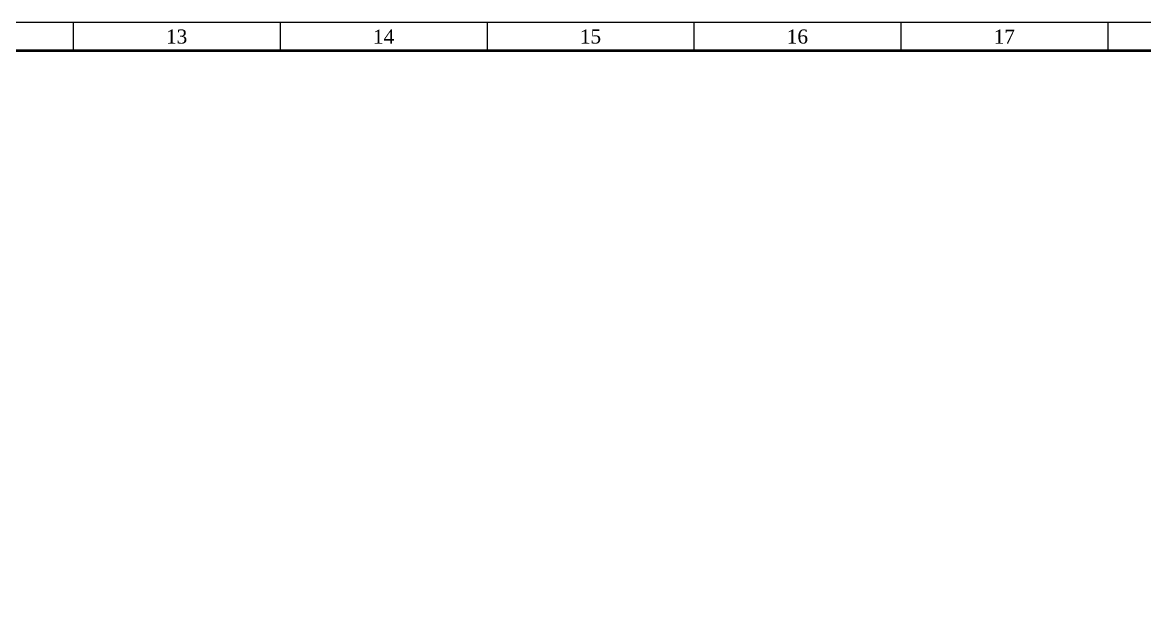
# Model space of a CAD drawing. Header units: metres. Extents: x 1218 to 2690, y 1163 to 1758.
# Drawn here: x 2083 to 2481.9, y 1553.9 to 1757.8 of the extents above; entities that cross this region are included whole.
import ezdxf
from ezdxf.enums import TextEntityAlignment as Align

# ---------------------------------------------------------------- set-up
doc = ezdxf.new("R2010")
doc.units = ezdxf.units.M
doc.styles.add('Times', font='times.ttf')

# ---------------------------------------------------------------- blocks, each defined once
blk = doc.blocks.new('*U717')
at = {"color": 5}
blk.add_lwpolyline([(0, 0), (1471, 0), (1471, 594), (0, 594)], close=True, dxfattribs=at)

msp = doc.modelspace()

# ---------------------------------------------------------------- linework, layer by layer
at = {"color": 5}
for p, q in [((2101.07, 1757.77), (2101.07, 1747.77)), ((2174.62, 1757.77), (2174.62, 1747.77)), ((2248.17, 1757.77), (2248.17, 1747.77)), ((2321.72, 1757.77), (2321.72, 1747.77)), ((2395.27, 1757.77), (2395.27, 1747.77)), ((2468.82, 1757.77), (2468.82, 1747.77))]:
    msp.add_line(p, q, dxfattribs=at)
at = {"color": 5, "const_width": 1}
msp.add_lwpolyline([(1243.47, 1173.77), (2679.47, 1173.77), (2679.47, 1747.77), (1243.47, 1747.77)], close=True, dxfattribs=at)

# ---------------------------------------------------------------- block references
msp.add_blockref('*U717', (1218.47, 1163.77))

# ---------------------------------------------------------------- texts
at = {"color": 4, "style": 'Times'}
for s, p in [('13', (2137.84, 1752.77)), ('14', (2211.39, 1752.77)), ('15', (2284.94, 1752.77)), ('16', (2358.49, 1752.77)), ('17', (2432.04, 1752.77))]:
    msp.add_text(s, height=5, dxfattribs=at).set_placement(p, align=Align.MIDDLE)

doc.saveas('drawing.dxf')
